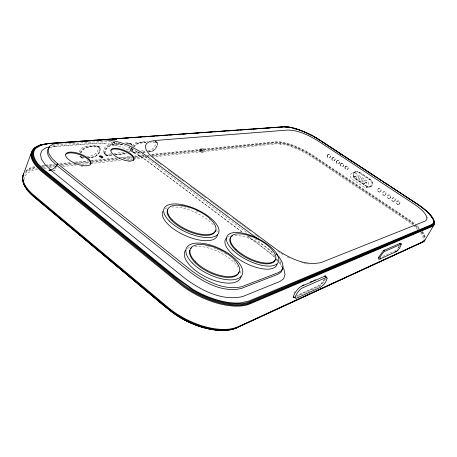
<?xml version="1.0" encoding="UTF-8"?>
<svg xmlns="http://www.w3.org/2000/svg" width="457" height="457" viewBox="0 0 457 457"><rect width="100%" height="100%" fill="white"/><g stroke="black" fill="none" stroke-linecap="round" stroke-linejoin="round"><path stroke-width="0.34" stroke-dasharray="2.29 1.71" d="M131.13 148.536L131.245 150.582L134.044 152.832M131.919 149.433C130.891 153.963 136.946 153.689 139.659 152.747M132.85 148.519L132.347 151.016L133.078 152.735M133.096 148.496L132.621 150.833L133.307 152.444M202.337 150.387L201.16 150.507L200.377 152.244A2.034 1.657 83.2 0 0 202.628 151.553A2.034 1.657 83.2 0 0 201.948 148.765A2.034 1.657 83.2 0 0 199.698 149.462L199.503 150.473L200.023 151.913L201.554 152.118A2.028 1.651 83.2 0 0 203.799 151.427A2.028 1.651 83.2 0 0 203.125 148.651A2.028 1.651 83.2 0 0 200.88 149.342L200.754 150.873L201.554 152.118L202.337 150.387L200.88 149.342M52.538 170.255L55.131 170.09L56.102 167.525M324.693 278.507L322.413 282.243L319.426 285.259L297.181 295.416M325.67 278.764L324.167 281.472L321.322 284.922M79.181 151.855C80.352 149.148 82.757 146.737 85.762 146.297C90.28 146.737 96.65 143.172 99.809 148.017C101.14 154.135 93.748 158.362 88.332 157.397M79.998 152.741C81.243 149.862 83.785 147.291 86.984 146.811C90.983 147.651 97.124 143.635 100.094 147.754C101.454 153.78 94.462 158.533 88.909 157.665M80.552 153.169C83.328 145.852 93.228 145.754 99.483 146.971M80.838 153.146C83.562 146.074 93.228 146.217 99.232 147.28M354.152 177.082L356.197 176.705A2.371 0.68 28 0 1 358.208 177.442L365.177 182.035A2.382 0.685 28.2 0 1 366.114 183.52L364.423 183.92L354.152 177.082L354.661 176.139L356.7 175.768A2.371 0.68 28 0 1 358.716 176.499L365.691 181.098A2.388 0.685 28.2 0 1 366.628 182.577L364.943 182.971L354.661 176.139M364.423 183.92L364.943 182.971M366.297 183.417L366.811 182.474M324.367 279.581L321.408 283.688L318.329 286.225L296.279 296.182M399.087 246.466L397.156 249.151M399.481 246.289L397.921 248.602M133.016 146.788C135.666 141.716 141.967 142.276 146.8 142.018M133.85 146.76C136.289 142.458 141.67 142.658 145.949 142.515M133.741 147.251C136.066 142.812 141.504 142.904 145.823 142.824M132.153 146.069L134.044 143.841L136.295 142.458L147.691 141.396M320.957 285.299L318.986 286.716L295.016 297.587M355.3 171.661C352.238 173.209 353.05 177.767 355.814 179.264L366.28 186.233L369.61 187.164M395.836 250.425L381.892 256.788M366.188 187.399C371.381 187.936 374.083 182.806 369.57 179.795L359.088 172.872C354.312 169.747 346.303 175.031 352.667 179.532L363.161 186.53C367.628 190.175 371.312 182.697 366.457 180.509L355.906 173.523L352.918 172.689M370.61 186.924C373.752 185.399 372.918 180.749 370.107 179.253L359.579 172.306L356.283 171.409C352.107 171.786 352.273 177.704 355.575 179.315L367.131 186.867L370.376 186.982C373.518 185.456 372.684 180.806 369.867 179.31L359.333 172.352L357.128 171.484M398.481 204.519A1.811 1.691 68.8 0 0 399.264 201.56A1.811 1.691 68.8 0 0 396.408 202.205A1.811 1.691 68.8 0 0 398.481 204.519L398.704 204.445A1.811 1.685 68.8 0 0 399.487 201.491A1.811 1.685 68.8 0 0 396.63 202.137A1.811 1.685 68.8 0 0 398.704 204.445M393.791 201.406A1.805 1.679 70.1 0 0 394.562 198.452A1.805 1.679 70.1 0 0 391.723 199.103A1.805 1.679 70.1 0 0 393.791 201.406L394.014 201.331A1.805 1.679 70.1 0 0 394.791 198.384A1.805 1.679 70.1 0 0 391.952 199.035A1.805 1.679 70.1 0 0 394.014 201.331M389.387 198.475A1.799 1.674 71.3 0 0 390.152 195.533A1.799 1.674 71.3 0 0 387.33 196.184A1.799 1.674 71.3 0 0 389.387 198.475L389.615 198.412A1.799 1.674 71.3 0 0 390.381 195.465A1.799 1.674 71.3 0 0 387.559 196.122A1.799 1.674 71.3 0 0 389.615 198.412M384.588 195.293A1.794 1.662 72.6 0 0 385.348 192.351A1.794 1.662 72.6 0 0 382.543 193.008A1.794 1.662 72.6 0 0 384.588 195.293L384.817 195.225A1.794 1.662 72.5 0 0 385.577 192.288A1.794 1.662 72.5 0 0 382.772 192.945A1.794 1.662 72.5 0 0 384.817 195.225M379.676 192.031A1.788 1.651 73.7 0 0 380.43 189.095A1.788 1.651 73.7 0 0 377.642 189.758A1.788 1.651 73.7 0 0 379.676 192.031L379.91 191.969A1.788 1.651 73.7 0 0 380.664 189.032A1.788 1.651 73.7 0 0 377.876 189.701A1.788 1.651 73.7 0 0 379.91 191.969M356.117 172.049C352.65 172.592 353.107 177.522 355.866 178.836L366.291 185.77L368.325 186.593L370.153 186.422M37.468 169.467L32.258 170.627A46.266 20.017 20 0 0 23.992 180.344M49.596 147.565L55.246 146.423L53.852 146.651L99.169 143.207L105.721 143.384M52.858 145.543L57.576 144.606L102.482 141.31C117.666 141.253 132.199 147.765 144.492 156.271L247.448 233.087M44.083 168.462L47.431 168.107M49.436 167.896L52.972 167.519M62.872 166.468L76.302 165.046M81.249 164.52L89.738 163.617M90.44 163.543L121.551 160.241M126.498 159.716L132.861 159.042M133.57 158.967L147 157.539M151.953 157.014L275.805 143.875L280.244 143.955L286.013 145.086A29.694 8.946 26.7 0 1 305.83 153.289L312.097 157.117L406.479 220.36L412.654 224.895M42.05 166.748L45.426 166.399M48.802 166.045L55.171 165.388M60.832 164.806L73.566 163.486M77.102 163.12L89.132 161.881M91.96 161.589L118.14 158.882M123.093 158.368L132.29 157.419M135.118 157.128L145.023 156.1M147.857 155.808L149.268 155.666M152.101 155.369L275.382 142.63L280.05 142.744A30.813 9.254 26.7 0 1 312.874 156.328L407.341 219.554A33.053 10.277 29.4 0 1 413.682 224.204M42.838 167.353L45.529 167.068M48.899 166.719L54.554 166.131M61.632 165.388L75.074 163.989M78.61 163.617L89.218 162.509M92.051 162.218L118.929 159.413M123.881 158.893L132.37 158.008M133.078 157.933L146.52 156.534M147.228 156.46L150.056 156.163M150.764 156.088L275.428 143.081L280.038 143.19L285.882 144.338A30.522 9.18 26.7 0 1 312.605 156.66L407.044 219.891A32.761 10.197 29.4 0 1 413.339 224.513M41.93 165.48L44.757 165.194M45.46 165.126L53.943 164.263M59.604 163.686L70.926 162.538M75.171 162.109L87.904 160.813M90.737 160.527L116.209 157.939M119.037 157.654L131.068 156.431M133.895 156.145L143.092 155.209M151.587 154.346L275.577 141.756L280.295 141.887A31.042 9.294 26.7 0 1 313.342 155.574L407.878 218.783A33.315 10.322 29.4 0 1 414.259 223.456M40.045 166.279L45.454 165.725M46.128 165.657L54.492 164.8M60.153 164.223L72.183 162.989M75.719 162.629L88.458 161.321M91.286 161.035L116.758 158.425M121.008 157.991L131.622 156.905M135.158 156.54L144.355 155.597M147.188 155.311L148.599 155.163M152.141 154.803L275.434 142.178L280.135 142.298A30.979 9.289 26.7 0 1 313.125 155.957L407.627 219.177A33.247 10.322 29.4 0 1 413.996 223.844M139.111 152.501L134.986 152.901L132.553 152.341M142.55 152.17L145.989 151.838M148.742 151.575L151.495 151.307A5.398 2.816 -53.2 0 0 156.86 146.377A5.398 2.816 -53.2 0 0 155.437 142.047L149.947 142.493M111.679 155.277C108.166 157.151 102.248 154.946 104.63 150.387C106.932 143.972 114.593 143.881 120.254 143.961M115.838 154.877L125.544 153.94A6.015 3.268 -52.3 0 0 126.64 153.666M143.104 152.415L146.543 152.078M147.234 152.015L151.364 151.61A5.752 3.005 -53.2 0 0 157.082 146.354A5.752 3.005 -53.2 0 0 155.569 141.739L152.821 141.961M106.984 155.271L111.839 154.803M114.61 154.54L125.012 153.541A6.01 3.273 -52.3 0 0 126.109 153.266M82.688 157.785L84.111 157.648M88.367 157.242C93.959 158.413 102.197 152.364 98.935 146.554M111.822 154.957L107.669 155.357L105.036 154.774M114.593 154.689L125.675 153.626A5.644 3.068 -52.3 0 0 126.703 153.369M134.318 152.821L139.139 152.358M142.584 152.027L145.337 151.758M148.782 151.427L150.85 151.233A5.752 3.005 -53.2 0 0 156.562 145.977A5.752 3.005 -53.2 0 0 155.049 141.356M110.908 153.666C107.669 155.237 101.465 154.26 103.813 149.536C106.184 143.007 114.159 143.612 119.751 143.424M113.684 153.403L124.087 152.427M86.699 156.128C92.108 157.454 100.803 151.935 97.592 146.029M137.546 151.336L133.415 151.724L131.736 151.261M140.99 151.01L145.126 150.621M147.879 150.359L149.947 150.164A5.393 2.828 -53.2 0 0 155.026 145.846A5.393 2.828 -53.2 0 0 154.695 140.996M126.492 143.464L129.257 143.247A6.01 3.273 -52.3 0 1 131.605 145.543M122.179 144.258C116.666 144.92 109.063 143.492 105.881 149.405C104.899 151.078 103.979 153.592 105.573 155.191M126.332 143.921L129.794 143.641A6.015 3.268 -52.3 0 1 132.13 146.309A6.015 3.268 -52.3 0 1 129.32 151.827M122.744 144.521L111.679 145.417C107.818 146.057 103.322 151.107 105.813 154.889L106.63 155.289M127.583 144.132L129.662 143.961A5.644 3.068 -52.3 0 1 131.69 145.166M125.292 142.99L128.063 142.773A5.638 3.073 -52.3 0 1 130.268 144.932M114.964 142.23L113.336 142.356L111.262 140.79M52.424 146.394L97.952 142.955L104.767 143.144L113.525 144.789L112.953 144.618L121.859 147.303L130.211 150.736L138.58 155.134L145.577 159.767L241.919 231.83M53.777 170.118L55.131 170.09M83.385 157.876L81.517 157.722L79.906 156.505M83.237 158.213L82.066 158.151L80.569 157.282M81.746 156.591L79.724 156.111L82.266 157.814M301.426 262.495L303.414 262.912M304.076 263.049L306.064 263.466M306.727 263.603L308.715 264.015M287.264 256.908L290.435 258.462M138.58 155.134L138.088 154.872L144.875 159.367L241.833 231.899M277.81 251.281L283.523 254.983M199.698 149.462L201.16 150.507M156.58 141.876L157.094 142.253M155.317 141.39L156.871 142.527M155.049 160.064L156.762 161.338M157.328 161.761L159.042 163.035M159.613 163.463L161.327 164.737M168.182 169.833L169.89 171.107M170.461 171.535L172.175 172.809M172.746 173.232L174.46 174.505M175.031 174.928L176.745 176.208M177.316 176.631L179.03 177.904M179.601 178.327L181.315 179.601M181.88 180.029L183.594 181.303M190.449 186.399L192.163 187.673M192.734 188.101L194.442 189.375M195.013 189.798L196.727 191.072M197.298 191.494L199.012 192.774M199.583 193.197L201.297 194.471M201.868 194.893L203.582 196.167M204.153 196.596L205.867 197.87M210.431 201.269L212.145 202.542M212.716 202.965L214.43 204.239M215.001 204.667L216.715 205.941M217.286 206.364L218.994 207.638M219.566 208.061L221.279 209.34M221.851 209.763L223.564 211.037M224.136 211.46L225.849 212.733M226.421 213.162L228.134 214.436M232.699 217.835L234.412 219.109M234.984 219.531L236.697 220.805M237.269 221.234L238.982 222.508M239.554 222.93L241.267 224.204M241.839 224.627L243.547 225.907M244.118 226.329L245.832 227.603M246.403 228.026L248.117 229.3M248.688 229.728L250.402 231.002M254.972 234.401L256.68 235.675M257.251 236.098L258.965 237.372M130.948 143.778L131.479 144.178M129.651 143.275L131.245 144.463M254.886 238.634L267.471 248.02L273.743 253.309M248.191 236.52L268.145 251.441L275.005 257.24M246.969 235.738L267.499 251.099L274.154 256.72M104.202 153.649L105.813 154.889M276.371 258.771L277.736 260.296M279.553 262.335L281.495 265.117M276.331 259.165L277.639 260.633M81.118 157.716L80.129 155.871M80.746 156.671L81.369 157.402M279.895 260.958L281.563 263.798M279.381 262.701L281.489 266.305M281.461 265.403L281.843 266.905M227.306 237.303A28.677 12.139 26.8 0 1 229.551 236.189M234.909 235.424A28.677 12.139 26.8 0 1 274.56 255.749M276.731 259.844A28.677 12.139 26.8 0 1 277.182 261.73M187.45 248.494A30.848 14.07 25.8 0 1 190.935 246.946M194.842 246.306A30.848 14.07 25.8 0 1 238.131 267.048M240.456 271.332A30.848 14.07 25.8 0 1 241.13 273.983M165.183 208.815A29.831 12.625 24.5 0 1 167.69 207.707M171.701 207.01A29.831 12.625 24.5 0 1 213.568 225.324M216.521 229.757A29.831 12.625 24.5 0 1 217.326 232.013M205.461 245.746A26.974 12.19 25.8 0 1 207.455 246.123M208.141 246.272A26.974 12.19 25.8 0 1 210.906 246.997M213.476 247.82A26.974 12.19 25.8 0 1 219.743 250.419M220.36 250.722A26.974 12.19 25.8 0 1 223.953 252.67M224.53 253.012A26.974 12.19 25.8 0 1 226.781 254.452M233.915 260.353A26.974 12.19 25.8 0 1 234.852 261.375M249.002 236.4A25.015 10.488 26.8 0 1 251.567 237.292M181.183 206.244A26.14 10.957 24.5 0 1 183.326 206.598M183.971 206.724A26.14 10.957 24.5 0 1 189.341 208.146M196.076 210.768A26.14 10.957 24.5 0 1 199.052 212.237M209.375 219.28A26.14 10.957 24.5 0 1 210.369 220.223M82.928 166.417A13.464 5.313 20.6 0 1 81.003 166.091M76.302 164.731A13.464 5.313 20.6 0 1 74.32 163.926M130.685 161.681A12.442 4.679 22.1 0 1 128.303 161.698M101.791 158.328A1.794 0.691 21.4 0 1 101.385 158.265M113.49 141.687A2.416 1.828 83.6 0 0 114.85 143.407L115.33 143.498A2.416 1.828 83.6 0 0 116.598 142.812M111.325 141.847A2.422 1.834 83.6 0 0 114.073 143.361L114.439 142.984A2.422 1.834 83.6 0 0 114.713 142.487M129.771 147.291A5.638 3.073 -52.3 0 1 127.292 150.776M131.068 148.062A6.01 3.273 -52.3 0 1 128.788 151.433M131.359 148.479A5.644 3.068 -52.3 0 1 128.874 151.97M293.965 293.028A6.986 2.005 -53.2 0 1 294.856 291.537M25.758 170.849A48.391 20.816 20 0 1 34.543 166.548M23.353 176.893A47.574 20.554 20 0 1 36.583 168.102M25.683 172.146A48.008 20.714 20 0 1 35.749 167.553M25.626 171.478A48.288 20.805 20 0 1 35.755 166.879M413.208 225.347A31.864 9.934 29.4 0 1 417.664 229.42M420.503 232.664A31.864 9.934 29.4 0 1 423.108 240.353M415.556 226.381A32.761 10.197 29.4 0 1 418.492 229.151M421.131 232.127A32.761 10.197 29.4 0 1 424.347 239.297M414.819 225.141A33.053 10.277 29.4 0 1 418.886 228.883M421.548 231.882A33.053 10.277 29.4 0 1 424.799 238.503M415.139 224.787A33.247 10.322 29.4 0 1 419.229 228.551M422.291 232.047A33.247 10.322 29.4 0 1 424.941 236.88M417.047 225.827A33.315 10.322 29.4 0 1 419.503 228.169M422.194 231.185A33.315 10.322 29.4 0 1 425.233 236.515M359.333 172.352L359.088 172.872L359.333 172.352M369.867 179.31L369.57 179.795L369.867 179.31M280.609 144.263L280.141 143.675L280.609 144.263M327.669 155.22A1.737 1.554 82.5 0 0 329.029 157.848A1.737 1.554 82.5 0 0 330.365 155.289A1.737 1.554 82.5 0 0 327.669 155.22M327.412 155.254A1.737 1.554 82.5 0 0 328.777 157.888A1.737 1.554 82.5 0 0 330.114 155.323A1.737 1.554 82.5 0 0 327.412 155.254M332.279 158.271A1.737 1.565 81.9 0 0 333.65 160.915A1.737 1.565 81.9 0 0 334.992 158.345A1.737 1.565 81.9 0 0 332.279 158.271M332.022 158.311A1.742 1.565 81.9 0 0 333.393 160.955A1.742 1.565 81.9 0 0 334.741 158.385A1.742 1.565 81.9 0 0 332.022 158.311M336.78 161.258A1.742 1.571 81.3 0 0 338.157 163.909A1.742 1.571 81.3 0 0 339.517 161.338A1.742 1.571 81.3 0 0 336.78 161.258M336.529 161.298A1.742 1.577 81.3 0 0 337.906 163.949A1.742 1.577 81.3 0 0 339.26 161.378A1.742 1.577 81.3 0 0 336.529 161.298M340.916 163.994A1.748 1.582 80.7 0 0 342.299 166.656A1.748 1.582 80.7 0 0 343.664 164.08A1.748 1.582 80.7 0 0 340.916 163.994M340.665 164.04A1.748 1.582 80.7 0 0 342.047 166.702A1.748 1.582 80.7 0 0 343.413 164.126A1.748 1.582 80.7 0 0 340.665 164.04M345.321 166.914A1.754 1.588 80.1 0 0 346.709 169.581A1.754 1.588 80.1 0 0 348.085 167.005A1.754 1.588 80.1 0 0 345.321 166.914M345.069 166.959A1.754 1.588 80.1 0 0 346.457 169.627A1.754 1.588 80.1 0 0 347.834 167.051A1.754 1.588 80.1 0 0 345.069 166.959"/><path stroke-width="0.69" d="M326.058 277.633L325.984 276.205L324.807 276.182L301.02 286.522A6.992 1.999 -53.2 0 0 294.668 293.543A6.992 1.999 -53.2 0 0 295.016 297.587M401.046 244.615L401.223 243.341L400.515 243.21L383.6 250.562A4.547 1.063 -54.8 0 0 383.069 250.887M282.517 268.316L281.289 271.909L277.902 274.291L241.01 288.556C223.062 292.634 205.124 282.992 190.963 272.789L56.742 165.365L51.395 160.316L48.168 155.511L47.248 151.296L48.642 147.948L49.824 147.194M22.976 175.671L30.916 153.803M57.074 164.966L57.559 163.686L52.241 158.676L49.025 153.912L48.105 149.736L49.476 146.429L52.989 144.189L58.342 143.138L103.219 139.933C118.312 139.905 132.747 146.389 144.978 154.837L258.416 239.331M114.404 139.716L116.569 139.562M55.611 166.988L57.559 163.686L191.94 271.007C206.021 281.129 223.821 290.726 241.667 286.722L278.519 272.583L281.883 270.236L283.1 266.682L282.146 262.215L279.153 257.142L276.102 253.749M433.91 225.05L425.25 239.565A33.315 10.322 29.4 0 1 423.245 241.547L238.114 326.744A51.578 25.626 25.8 0 1 168.382 307.664L34.041 195.396A48.391 20.816 20 0 1 23.65 173.711M56.742 165.365C54.983 167.936 52.224 170.021 49.036 170.221L49.287 170.467M433.99 221.685A33.521 9.728 29.2 0 1 432.162 226.455L249.848 303.916A52.144 24.364 25.8 0 1 179.692 283.866L42.684 172.42A48.865 19.754 20.5 0 1 39.548 145.589L40.542 144.869L48.968 143.361M396.779 250.939L397.624 250.048M39.548 145.589L40.542 144.869L48.453 143.447L283.763 126.755A30.442 8.489 26.7 0 1 300.58 130.371M395.374 252.007L396.013 251.607M34.978 147.919C36.52 147.434 41.438 143.447 42.084 145.183L40.976 144.818L35.646 147.788A47.631 19.171 20.6 0 0 44.295 170.884L174.991 277.125L192.328 289.732A50.818 23.644 25.8 0 0 249.591 301.597L431.968 225.01M301.997 285.642L303.928 284.808M310.36 282.015L312.291 281.181M313.576 280.621L315.507 279.781M249.933 303.157L432.225 225.969A33.344 9.66 29.2 0 0 430.054 215.133M249.848 302.363L432.162 225.478A33.058 9.563 29.2 0 0 421.874 207.467M49.704 146.937L46.311 147.617L42.118 150.279L40.433 154.169L41.416 159.042L45.037 164.554L51.075 170.352L185.519 278.827C201.646 290.521 222.256 301.374 242.69 296.519L279.85 281.506L283.637 278.747L285.037 274.497L283.911 269.236L282.529 266.882M399.412 243.69L399.812 243.615L400.041 244.209M47.317 143.824L39.936 145.172A48.619 19.622 20.5 0 0 43.124 171.826L180.149 283.18A51.875 24.198 25.8 0 0 249.933 303.157M116.078 139.019L115.147 138.682L112.074 139.145L116.078 139.019L116.621 139.425M47.979 143.704L50.361 143.532M53.909 143.281L56.748 143.081M60.295 142.83L63.129 142.624M66.676 142.373L69.515 142.173M73.063 141.921L76.605 141.67M79.444 141.464L82.991 141.213M86.539 140.962L89.372 140.762M92.92 140.51L95.759 140.305M99.306 140.053L102.14 139.853M105.687 139.602L108.526 139.396M118.512 138.688L122.076 138.437M124.921 138.231L128.486 137.98M131.33 137.774L134.895 137.523M137.74 137.323L141.304 137.066M144.149 136.866L147.714 136.609M150.559 136.409L154.123 136.157M156.968 135.952L160.533 135.7M163.377 135.495L166.936 135.243M169.787 135.044L173.346 134.786M176.196 134.587L179.755 134.335M182.606 134.13L186.165 133.878M189.015 133.673L192.574 133.421M195.425 133.215L198.984 132.964M201.834 132.764L205.393 132.507M208.243 132.307L211.802 132.056M214.653 131.85L218.926 131.547M221.062 131.393L225.335 131.09M227.472 130.942L231.745 130.633M233.881 130.485L238.154 130.182M240.291 130.028L244.564 129.725M246.7 129.571L250.973 129.268M253.109 129.114L257.382 128.811M259.519 128.663L263.792 128.354M265.928 128.206L270.201 127.903M272.338 127.749L276.611 127.446M278.747 127.292L283.02 126.989M49.036 170.221L51.07 170.175M324.544 275.994L325.144 276.685M321.311 141.184L332.016 148.211M333.204 148.993L343.91 156.02M345.698 157.191L373.055 175.151M374.243 175.934L377.214 177.887M378.402 178.664L381.378 180.618M382.566 181.4L389.107 185.696M390.301 186.473L401.6 193.894M402.788 194.676L416.464 203.651A33.058 9.563 29.2 0 1 417.589 204.399M339.7 153.575L341.482 154.746M178.184 316.25L162.515 304.533L32.967 195.585M113.913 139.174L114.456 139.585M28.22 190.746L31.07 193.648M325.321 275.72L325.504 276.274M277.085 264.112A28.677 12.139 26.8 0 1 245.26 262.964A28.677 12.139 26.8 0 1 226.375 238.103M241.039 276.594A30.848 14.07 25.8 0 1 206.93 277.502A30.848 14.07 25.8 0 1 185.633 250.185M217.532 234.201A29.831 12.625 24.5 0 1 186.685 236.2A29.831 12.625 24.5 0 1 162.823 211.317M239.097 271.841A26.974 12.19 25.8 0 1 210.94 273.2A26.974 12.19 25.8 0 1 189.872 250.139M190.832 248.477A26.974 12.19 25.8 0 1 191.791 247.551M275.411 259.005A25.015 10.488 26.8 0 1 246.46 257.811A25.015 10.488 26.8 0 1 232.464 235.783M215.373 230.985A26.14 10.957 24.5 0 1 187.364 230.882A26.14 10.957 24.5 0 1 167.633 209.746M65.928 154.22A13.464 5.313 20.6 0 1 76.89 153.769A13.464 5.313 20.6 0 1 89.252 160.527L90.435 162.246A13.464 5.313 20.6 0 1 90.789 163.8M110.965 150.233A12.442 4.679 22.1 0 1 120.585 149.867A12.442 4.679 22.1 0 1 132.199 156.174L133.415 157.768A12.442 4.679 22.1 0 1 133.57 160.39M99.335 156.688A1.794 0.691 21.4 0 1 101.203 156.768A1.794 0.691 21.4 0 1 102.654 157.973M301.192 130.605A30.442 8.489 26.7 0 1 320.7 140.585L416.453 203.439A32.681 9.443 29.2 0 1 431.979 225.015M284.551 126.778A30.79 8.597 26.7 0 1 293.114 128.126M293.8 128.308A30.79 8.597 26.7 0 1 300.386 130.474M301.003 130.708A30.79 8.597 26.7 0 1 306.716 133.107M307.344 133.398A30.79 8.597 26.7 0 1 312.411 135.906M314.256 136.906A30.79 8.597 26.7 0 1 320.168 140.436M284.203 126.949A31.059 8.683 26.7 0 1 287.687 127.235M293.531 128.497A31.059 8.683 26.7 0 1 295.451 129.057M418.692 205.159A33.058 9.563 29.2 0 1 420.846 206.695M249.853 302.368A51.435 23.958 25.8 0 1 180.664 282.54L43.672 171.301A48.185 19.417 20.5 0 1 34.966 147.919M293.891 296.77A6.381 1.834 -53.2 0 1 293.423 296.599M294.331 297.061A6.986 2.005 -53.2 0 1 293.057 297.079M384.708 250.07A5.661 1.32 -54.8 0 0 379.858 255.634A5.661 1.32 -54.8 0 0 379.413 259.239L396.967 251.207L399.641 248.168L401.155 244.575L400.555 244.472L384.783 251.384A4.553 1.057 -54.8 0 0 380.881 255.863A4.553 1.057 -54.8 0 0 380.521 258.759M378.739 257.839A4.547 1.063 -54.8 0 1 378.864 256.783M23.25 174.974A48.288 20.805 20 0 0 33.887 196.002L168.142 308.264A51.464 25.609 25.8 0 0 237.731 327.286L422.948 241.919A33.247 10.322 29.4 0 0 424.953 239.936M22.964 179.407A47.574 20.554 20 0 0 34.075 197.007L168.073 309.132A50.704 25.295 25.8 0 0 236.646 327.863L422.565 242.187A33.053 10.277 29.4 0 0 424.564 240.211M22.919 176.939A48.008 20.714 20 0 0 33.898 196.55L168.039 308.766A51.167 25.495 25.8 0 0 237.229 327.669M216.132 329.96A49.31 24.638 25.8 0 1 179.321 317.061M424.107 240.382A32.761 10.197 29.4 0 1 422.119 242.347M426.969 217.423L426.741 219.703L424.959 221.165L321.357 262.467C305.687 266.22 289.784 258.354 277.033 249.836L154.198 158.528L149.268 154.203L146.234 150.062L145.303 146.411L146.491 143.498L149.65 141.504L154.512 140.533L287.642 130.068C298.478 130.222 308.635 135.169 317.729 140.687L414.145 204.096C419.098 207.701 424.764 211.425 426.969 217.423M327.132 278.153C326.389 281.883 323.682 285.197 320.546 287.253L296.656 298.158A6.392 1.817 -53.2 0 1 296.347 294.474A6.392 1.817 -53.2 0 1 302.146 288.053L325.87 277.633L326.538 277.468L327.132 278.153M433.55 222.827L431.671 224.598L249.196 300.917L240.679 302.877A50.053 23.273 25.8 0 1 192.745 289.212L175.562 276.719L44.923 170.61L38.108 163.943A46.894 18.868 20.6 0 1 36.354 147.828L41.541 144.915L49.499 143.458L284.145 126.818L288.687 127.057A29.962 8.352 26.7 0 1 314.262 136.654L416.361 203.325L422.645 207.815A32.167 9.283 29.2 0 1 433.55 222.827M119.677 158.499L116.803 157.031A12.448 4.667 22.1 0 1 114.141 148.319A12.448 4.667 22.1 0 1 132.496 155.46L133.712 157.054A12.448 4.667 22.1 0 1 130.936 160.961A12.448 4.667 22.1 0 1 119.677 158.499M74.622 163.138L71.549 161.561A13.47 5.301 20.6 0 1 69.641 152.141A13.47 5.301 20.6 0 1 89.555 159.761L90.737 161.475A13.47 5.301 20.6 0 1 87.093 165.737A13.47 5.301 20.6 0 1 74.622 163.138M233.024 250.265A28.722 12.048 26.8 0 0 277.468 263.369A28.722 12.048 26.8 0 0 247.294 234.247A28.722 12.048 26.8 0 0 233.024 250.265M192.214 262.924A30.905 13.967 25.8 0 0 240.93 276.628A30.905 13.967 25.8 0 0 209.803 244.849A30.905 13.967 25.8 0 0 192.214 262.924M169.341 221.005A29.882 12.528 24.5 0 0 216.881 235.218A29.882 12.528 24.5 0 0 187.741 206.05A29.882 12.528 24.5 0 0 169.341 221.005M195.407 261.73A26.986 12.168 25.8 0 0 237.971 273.829A26.986 12.168 25.8 0 0 210.928 246.1A26.986 12.168 25.8 0 0 195.407 261.73M235.909 249.219A25.026 10.471 26.8 0 0 274.657 260.741A25.026 10.471 26.8 0 0 248.488 235.389A25.026 10.471 26.8 0 0 235.909 249.219M172.443 220.04A26.152 10.939 24.5 0 0 214.07 232.59A26.152 10.939 24.5 0 0 188.701 207.084A26.152 10.939 24.5 0 0 172.443 220.04M100.054 156.785A1.794 0.691 21.4 0 0 102.888 157.397A1.794 0.691 21.4 0 0 100.843 155.82A1.794 0.691 21.4 0 0 100.054 156.785"/></g></svg>
